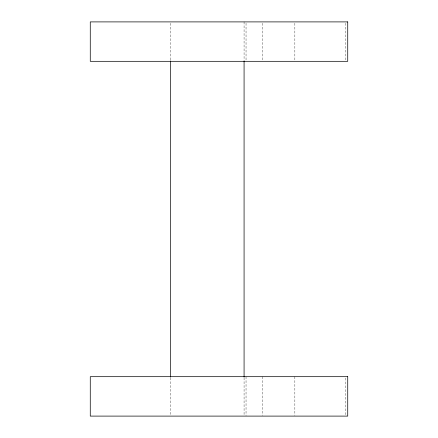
<?xml version="1.0" encoding="UTF-8"?>
<svg xmlns="http://www.w3.org/2000/svg" width="438" height="438" viewBox="0 0 438 438"><rect width="100%" height="100%" fill="white"/><g stroke="black" fill="none" stroke-linecap="round" stroke-linejoin="round"><path stroke-width="0.33" stroke-dasharray="2.19 1.64" d="M345.577 23.258L345.577 59.962M345.577 378.038L345.577 415.421M294.851 23.258L294.851 59.962M294.851 376.68L294.851 415.421M262.729 23.258L262.729 59.962M262.729 376.68L262.729 415.421M246.041 23.258L246.041 59.962M246.041 376.68L246.041 415.421M244.076 21.9L244.076 60.225M244.076 377.775L244.076 415.416M170.338 23.269L170.338 60.225M170.338 377.775L170.338 415.416"/><path stroke-width="0.66" d="M244.076 60.909L244.076 377.091M170.338 60.909L170.338 377.091M347.728 21.9L90.272 21.9L90.272 61.32L347.728 61.32L347.728 21.9M347.728 376.68L90.272 376.68L90.272 416.1L347.728 416.1L347.728 376.68"/></g></svg>
